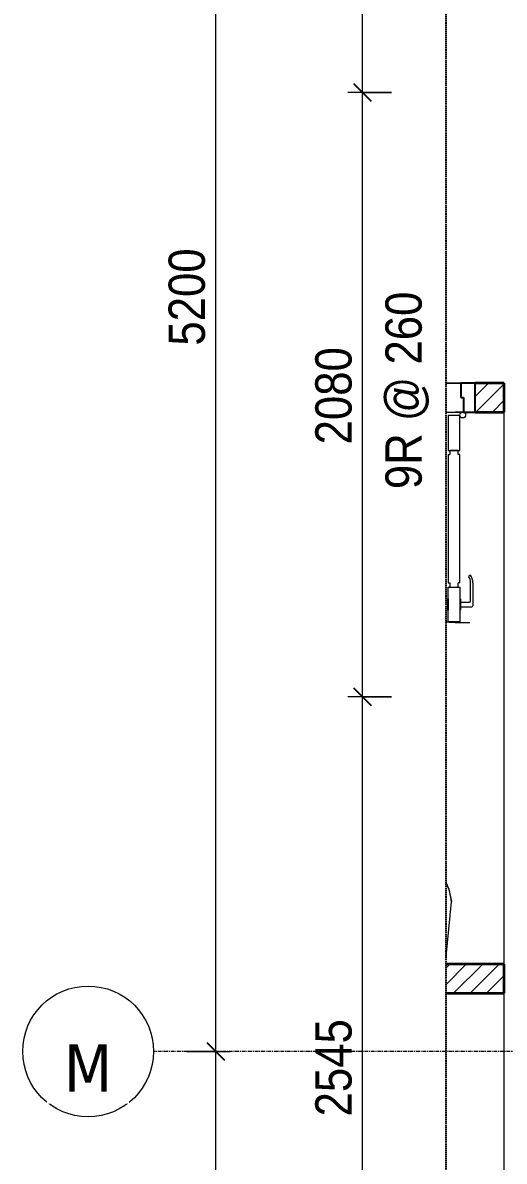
# Model space of a CAD drawing. Header units: millimetres. Extents: x 39389 to 101854, y -4225 to 80933.
# Drawn here: x 49013 to 50670, y 72659 to 76577 of the extents above; entities that cross this region are included whole.
import ezdxf

# ---------------------------------------------------------------- set-up
doc = ezdxf.new("R2010")
doc.units = ezdxf.units.MM
for name, pattern in [('Dash - Tight', [4.5, 3, -1.5]), ('Grid Line', [22.225, 12.7, -3.175, 3.175, -3.175]), ('Hidden', [7.14375, 4.7625, -2.38125])]:
    doc.linetypes.add(name, pattern=pattern)
for name, color, linetype, lineweight in [('0-2', 250, 'Continuous', 5), ('A-ANNO-DIMS', 211, 'Continuous', 9), ('A-ANNO-DIMS-50', 211, 'Continuous', 9), ('A-DETL-GENF-1', 92, 'Dash - Tight', 18), ('A-DETL-GENF-3', 92, 'Hidden', 25), ('A-DETL-GENF-4', 250, 'Continuous', 18), ('A-DOOR-1', 253, 'Continuous', 18), ('A-DOOR-2', 250, 'Continuous', 18), ('A-DOOR-3', 10, 'Continuous', 25), ('A-FLOR-1', 250, 'Continuous', 18), ('A-WALL-2', 7, 'Continuous', 35), ('A-WALL-PATT-2', 254, 'Continuous', 18), ('P-SANR-FIXT-1', 253, 'Continuous', 18), ('S-GRID-1', 1, 'Grid Line', 9), ('S-GRID-IDEN', 1, 'Continuous', 9)]:
    doc.layers.add(name, color=color, linetype=linetype, lineweight=lineweight)
doc.styles.add('Tahoma_B', font='tahomabd.ttf', dxfattribs={"height": 162.5})
doc.styles.add('UTM Avo', font='', dxfattribs={"width": 0.9, "height": 125})
doc.styles.get('UTM Avo').set_extended_font_data('UTM Avo')
doc.dimstyles.new('1_Dim_chi_tiet_2_5', dxfattribs={"dimscale": 304.8, "dimtxt": 124.912619, "dimasz": 0.19685, "dimexe": 0.164042, "dimexo": 0.0625, "dimgap": 0.016404, "dimtad": 1, "dimdec": 0, "dimrnd": 5, "dimzin": 0, "dimdsep": 46, "dimtxsty": 'UTM Avo', "dimblk1": 'OBLIQUE', "dimblk2": 'OBLIQUE', "dimsah": 1, "dimcen": 0.09, "dimdle": 0.164042, "dimazin": 0, "dimtfac": 1, "dimtdec": 4, "dimtix": 1, "dimtmove": 0, "dimatfit": 3, "dimfxl": 0.328084, "dimfxlon": 1, "dimtvp": 1, "dimtolj": 1, "dimtzin": 0, "dimarcsym": 2})
pattern_1 = [(45, (0, 0), (-28.284271, 28.284271), [])]

# ---------------------------------------------------------------- blocks, each defined once
blk = doc.blocks.new('DOOR_CW_01 CANH MO-PANEL KINH - DIG_02-800x2200-CỬA NHÔM KÍNH-400864-TKCS_THANG BỘ TB1 - MẶT BẰNG TẦNG 1')
at = {"layer": 'A-DETL-GENF-4'}
for p, q in [((-347, 772), (-307, 772)), ((-347, 652), (-347, 772)), ((-307, 772), (-307, 652)), ((-392, 637), (-392, 716.5)), ((-349, 720.5), (-388, 720.5)), ((-349, 731.8), (-347, 731.8)), ((-349, 692.2), (-349, 731.8)), ((-347, 692.2), (-347, 731.8)), ((-307, 692.2), (-307, 731.8)), ((-305, 731.8), (-307, 731.8)), ((-305, 692.2), (-305, 731.8)), ((-305, 720.5), (-300.1, 720.5)), ((-384, 699.5), (-384, 637)), ((-349, 703.5), (-380, 703.5)), ((-347, 692.2), (-349, 692.2)), ((-307, 692.2), (-305, 692.2)), ((-305, 703.5), (-300.1, 703.5)), ((-307, 652), (-347, 652)), ((-347, 638), (-341, 638)), ((-347, 638), (-347, 196)), ((-313, 652), (-341, 652)), ((-341, 652), (-341, 638)), ((-313, 638), (-313, 652)), ((-307, 638), (-313, 638)), ((-307, 196), (-307, 638)), ((-383.9, 611.2), (-377.3, 615.8)), ((-347, 196), (-341, 196)), ((-341, 196), (-341, 182)), ((-307, 196), (-313, 196)), ((-313, 182), (-313, 196)), ((-307, 182), (-347, 182)), ((-347, 182), (-347, 62)), ((-341, 182), (-313, 182)), ((-307, 62), (-307, 182)), ((-347, 62), (-307, 62))]:
    blk.add_line(p, q, dxfattribs=at)
blk.add_circle((-357, 60), 10, dxfattribs=at)
for centre, radius, start, end in [((-357, 60), 714, 85.4215, 92), ((-388, 716.5), 4, 90, 180), ((-380, 699.5), 4, 90, 180), ((-347, 637), 45, 180, 215), ((-347, 637), 37, 180, 215)]:
    blk.add_arc(centre, radius, start, end, dxfattribs=at)
at = {"layer": 'A-DOOR-2'}
blk.add_line((-357, 50), (-332, 50), dxfattribs=at)
at = {"layer": 'A-DOOR-3'}
for p, q in [((-360, 50), (-400, 50)), ((-400, 50), (-400, -50)), ((-360, 0), (-360, 50)), ((-350, 0), (-360, 0)), ((-350, -50), (-350, 0)), ((-400, -50), (-350, -50))]:
    blk.add_line(p, q, dxfattribs=at)
blk = doc.blocks.new('bonruatreo - Chậu rửa-348246-TKCS_THANG BỘ TB1 - MẶT BẰNG TẦNG 1')
at = {"layer": 'P-SANR-FIXT-1'}
blk.add_line((200.1, 16.7), (218.6, 205), dxfattribs=at)
at = {"layer": 'P-SANR-FIXT-1', "flags": 128}
blk.add_lwpolyline([(200.1, 269), (209.2, 247.9), (218.4, 206.4), (218.6, 205)], dxfattribs=at)
at = {"layer": 'P-SANR-FIXT-1'}
blk.add_arc((0, 180), 220, 6.525, 23.8541, dxfattribs=at)
blk = doc.blocks.new('NCV_TKTC_TANG 1_rvt-2-TKCS_THANG BỘ TB1 - MẶT BẰNG TẦNG 1')
at = {"layer": 'A-WALL-PATT-2'}
h = blk.add_hatch(dxfattribs=at)
h.set_pattern_fill('FP_1', color=256, style=0, pattern_type=2)
h.set_pattern_definition(pattern_1)
h.paths.add_polyline_path([(41852.6, 75236.9), (41852.6, 75336.9), (41752.6, 75336.9), (41752.6, 75236.9)])
h = blk.add_hatch(dxfattribs=at)
h.set_pattern_fill('FP_1', color=256, style=0, pattern_type=2)
h.set_pattern_definition(pattern_1)
h.paths.add_polyline_path([(41852.6, 73236.9), (41852.6, 73336.9), (41652.6, 73336.9), (41652.6, 73236.9)])
at = {"layer": 'A-FLOR-1'}
for p, q in [((41652.6, 75336.9), (41702.6, 75336.9)), ((41702.6, 75336.9), (41652.6, 75336.9)), ((41652.6, 75236.9), (41712.6, 75236.9)), ((41852.6, 73336.9), (41852.6, 75236.9)), ((41852.6, 70036.9), (41852.6, 73236.9))]:
    blk.add_line(p, q, dxfattribs=at)
at = {"layer": 'A-WALL-2'}
for p, q in [((41852.6, 75336.9), (41752.6, 75336.9)), ((41852.6, 75236.9), (41852.6, 75336.9)), ((41752.6, 75236.9), (41852.6, 75236.9)), ((41852.6, 73336.9), (41652.6, 73336.9)), ((41852.6, 73236.9), (41852.6, 73336.9)), ((41652.6, 73236.9), (41852.6, 73236.9))]:
    blk.add_line(p, q, dxfattribs=at)
at = {"layer": 'A-DOOR-1', "rotation": 180}
blk.add_blockref('DOOR_CW_01 CANH MO-PANEL KINH - DIG_02-800x2200-CỬA NHÔM KÍNH-400864-TKCS_THANG BỘ TB1 - MẶT BẰNG TẦNG 1', (41352.6, 75286.9), dxfattribs=at)
at = {"layer": 'P-SANR-FIXT-1'}
blk.add_blockref('bonruatreo - Chậu rửa-348246-TKCS_THANG BỘ TB1 - MẶT BẰNG TẦNG 1', (41452.6, 73346.9), dxfattribs=at)
blk = doc.blocks.new('BORDER VIEW - BORDER VIEW-3754246-TKCS_THANG BỘ TB1 - MẶT BẰNG TẦNG 1')
at = {"layer": 'A-DETL-GENF-3'}
blk.add_line((0, 150), (0, 9642.6), dxfattribs=at)
blk = doc.blocks.new('Grid - M_Grid Head - Circle-353313-TKCS_THANG BỘ TB1 - MẶT BẰNG TẦNG 1')
at = {"layer": 'S-GRID-IDEN'}
blk.add_circle((0, 0), 4.5, dxfattribs=at)
blk = doc.blocks.new('DIMBLOCK46-TKCS_THANG BỘ TB1 - MẶT BẰNG TẦNG 1')
at = {"layer": 'A-ANNO-DIMS-50', "lineweight": 25}
for p, q in [((50182.4, 74256.9), (50152.4, 74286.9)), ((50182.4, 74256.9), (50212.4, 74226.9)), ((50182.4, 71711.9), (50152.4, 71741.9)), ((50182.4, 71711.9), (50212.4, 71681.9))]:
    blk.add_line(p, q, dxfattribs=at)
at = {"layer": 'A-ANNO-DIMS-50'}
for p, q in [((50282.4, 74256.9), (50132.4, 74256.9)), ((50182.4, 71711.9), (50182.4, 74256.9)), ((50182.4, 74256.9), (50282.4, 74256.9)), ((50282.4, 71711.9), (50132.4, 71711.9)), ((50182.4, 71711.9), (50282.4, 71711.9))]:
    blk.add_line(p, q, dxfattribs=at)
at = {"layer": 'A-ANNO-DIMS-50', "color": 0, "insert": (50020, 72813.3), "char_height": 125, "width": 410.824, "attachment_point": 1, "rotation": 90, "line_spacing_factor": 1.110334, "style": 'UTM Avo'}
blk.add_mtext('2545', dxfattribs=at)
blk = doc.blocks.new('_Oblique')
at = {"color": 0, "linetype": 'ByBlock', "lineweight": -2}
blk.add_line((-0.5, -0.5), (0.5, 0.5), dxfattribs=at)
blk = doc.blocks.new('DIMBLOCK47-TKCS_THANG BỘ TB1 - MẶT BẰNG TẦNG 1')
at = {"layer": 'A-ANNO-DIMS-50', "lineweight": 25}
for p, q in [((50182.4, 76336.9), (50152.4, 76366.9)), ((50182.4, 76336.9), (50212.4, 76306.9)), ((50182.4, 74256.9), (50152.4, 74286.9)), ((50182.4, 74256.9), (50212.4, 74226.9))]:
    blk.add_line(p, q, dxfattribs=at)
at = {"layer": 'A-ANNO-DIMS-50'}
for p, q in [((50282.4, 76336.9), (50132.4, 76336.9)), ((50182.4, 74256.9), (50182.4, 76336.9)), ((50182.4, 76336.9), (50282.4, 76336.9)), ((50282.4, 74256.9), (50132.4, 74256.9)), ((50182.4, 74256.9), (50282.4, 74256.9))]:
    blk.add_line(p, q, dxfattribs=at)
at = {"layer": 'A-ANNO-DIMS-50', "color": 0, "char_height": 125, "attachment_point": 1, "rotation": 90, "line_spacing_factor": 1.110334, "style": 'UTM Avo'}
for s, insert, width in [('9R @ 260', (50261.3, 74971.9), 780.01), ('2080', (50020, 75125.8), 410.824)]:
    blk.add_mtext(s, dxfattribs=dict(at, insert=insert, width=width))
blk = doc.blocks.new('DIMBLOCK48-TKCS_THANG BỘ TB1 - MẶT BẰNG TẦNG 1')
at = {"layer": 'A-ANNO-DIMS-50', "lineweight": 25}
for p, q in [((50182.4, 78034.9), (50152.4, 78064.9)), ((50182.4, 78034.9), (50212.4, 78004.9)), ((50182.4, 76336.9), (50152.4, 76366.9)), ((50182.4, 76336.9), (50212.4, 76306.9))]:
    blk.add_line(p, q, dxfattribs=at)
at = {"layer": 'A-ANNO-DIMS-50'}
for p, q in [((50282.4, 78034.9), (50132.4, 78034.9)), ((50182.4, 76336.9), (50182.4, 78034.9)), ((50182.4, 78034.9), (50282.4, 78034.9)), ((50282.4, 76336.9), (50132.4, 76336.9)), ((50182.4, 76336.9), (50282.4, 76336.9))]:
    blk.add_line(p, q, dxfattribs=at)
at = {"layer": 'A-ANNO-DIMS-50', "color": 0, "insert": (50020, 77014.7), "char_height": 125, "width": 410.824, "attachment_point": 1, "rotation": 90, "line_spacing_factor": 1.110334, "style": 'UTM Avo'}
blk.add_mtext('1700', dxfattribs=at)
blk = doc.blocks.new('DIMBLOCK62-TKCS_THANG BỘ TB1 - MẶT BẰNG TẦNG 1')
at = {"layer": 'A-ANNO-DIMS-50', "lineweight": 25}
for p, q in [((49677.4, 73036.9), (49647.4, 73066.9)), ((49677.4, 73036.9), (49707.4, 73006.9)), ((49677.4, 71511.9), (49647.4, 71541.9)), ((49677.4, 71511.9), (49707.4, 71481.9))]:
    blk.add_line(p, q, dxfattribs=at)
at = {"layer": 'A-ANNO-DIMS-50'}
for p, q in [((49577.4, 73036.9), (49727.4, 73036.9)), ((49677.4, 73036.9), (49577.4, 73036.9)), ((49677.4, 71511.9), (49677.4, 73036.9)), ((49777.4, 71511.9), (49627.4, 71511.9)), ((49677.4, 71511.9), (49777.4, 71511.9))]:
    blk.add_line(p, q, dxfattribs=at)
at = {"layer": 'A-ANNO-DIMS-50', "color": 0, "insert": (49515, 72103.2), "char_height": 125, "width": 410.824, "attachment_point": 1, "rotation": 90, "line_spacing_factor": 1.110334, "style": 'UTM Avo'}
blk.add_mtext('1525', dxfattribs=at)
blk = doc.blocks.new('DIMBLOCK63-TKCS_THANG BỘ TB1 - MẶT BẰNG TẦNG 1')
at = {"layer": 'A-ANNO-DIMS-50'}
for p, q in [((49677.4, 73036.9), (49677.4, 78286.9)), ((49577.4, 78236.9), (49727.4, 78236.9)), ((49677.4, 78236.9), (49577.4, 78236.9)), ((49577.4, 73036.9), (49727.4, 73036.9)), ((49677.4, 73036.9), (49577.4, 73036.9))]:
    blk.add_line(p, q, dxfattribs=at)
at = {"layer": 'A-ANNO-DIMS-50', "lineweight": 25}
for p, q in [((49677.4, 78236.9), (49647.4, 78266.9)), ((49677.4, 78236.9), (49707.4, 78206.9)), ((49677.4, 73036.9), (49647.4, 73066.9)), ((49677.4, 73036.9), (49707.4, 73006.9))]:
    blk.add_line(p, q, dxfattribs=at)
at = {"layer": 'A-ANNO-DIMS-50', "color": 0, "insert": (49515, 75465.7), "char_height": 125, "width": 410.824, "attachment_point": 1, "rotation": 90, "line_spacing_factor": 1.110334, "style": 'UTM Avo'}
blk.add_mtext('5200', dxfattribs=at)

msp = doc.modelspace()

# ---------------------------------------------------------------- linework, layer by layer
at = {"layer": 'S-GRID-1'}
msp.add_line((50713.1, 73036.9), (49463.1, 73036.9), dxfattribs=at)

# ---------------------------------------------------------------- block references
at = {"layer": '0-2'}
msp.add_blockref('NCV_TKTC_TANG 1_rvt-2-TKCS_THANG BỘ TB1 - MẶT BẰNG TẦNG 1', (8817.9, 0), dxfattribs=at)
at = {"layer": 'A-DETL-GENF-1'}
msp.add_blockref('BORDER VIEW - BORDER VIEW-3754246-TKCS_THANG BỘ TB1 - MẶT BẰNG TẦNG 1', (50470.5, 69536.9), dxfattribs=at)
at = {"layer": 'S-GRID-IDEN', "xscale": 49.99999999999998, "yscale": 49.99999999999998, "zscale": 49.99999999999998, "rotation": 89.99999999999987}
msp.add_blockref('Grid - M_Grid Head - Circle-353313-TKCS_THANG BỘ TB1 - MẶT BẰNG TẦNG 1', (49238.1, 73036.9), dxfattribs=at)

# ---------------------------------------------------------------- dimensions: what is measured, and where the dimension line sits
at = {"layer": 'A-ANNO-DIMS'}
for base, p1, p2, override, picture, middle in [((49677.4, 78236.9), (49577.4, 73036.9), (49577.4, 78236.9), {"dimpost": '<>', "dimfxl": 5200.050696}, 'DIMBLOCK63-TKCS_THANG BỘ TB1 - MẶT BẰNG TẦNG 1', (49607.7, 75636.9)), ((50182.4, 78034.9), (50282.4, 76336.9), (50282.4, 78034.9), {"dimpost": '<>', "dimfxl": 1697.947524}, 'DIMBLOCK48-TKCS_THANG BỘ TB1 - MẶT BẰNG TẦNG 1', (50112.7, 77185.9)), ((50182.4, 74256.9), (50282.4, 71711.9), (50282.4, 74256.9), {"dimpost": '<>', "dimfxl": 2545}, 'DIMBLOCK46-TKCS_THANG BỘ TB1 - MẶT BẰNG TẦNG 1', (50112.7, 72984.4)), ((49677.4, 73036.9), (49777.4, 71511.9), (49577.4, 73036.9), {"dimpost": '<>', "dimfxl": 1538.008576}, 'DIMBLOCK62-TKCS_THANG BỘ TB1 - MẶT BẰNG TẦNG 1', (49607.7, 72274.4))]:
    dim = msp.add_linear_dim(base=base, p1=p1, p2=p2, angle=90, dimstyle='1_Dim_chi_tiet_2_5', override=override, dxfattribs=at)
    dim.commit()
    dim.dimension.update_dxf_attribs({"geometry": picture, "text_midpoint": middle})
dim = msp.add_linear_dim(base=(50182.4, 76336.9), p1=(50282.4, 74256.9), p2=(50282.4, 76336.9), angle=90, text='<>\\X9R @ 260', dimstyle='1_Dim_chi_tiet_2_5', override={"dimpost": '<>', "dimfxl": 2080}, dxfattribs=at)
dim.commit()
dim.dimension.update_dxf_attribs({"geometry": 'DIMBLOCK47-TKCS_THANG BỘ TB1 - MẶT BẰNG TẦNG 1', "text_midpoint": (50182.4, 75296.9)})

# ---------------------------------------------------------------- next in the draw order: texts
at = {"layer": 'S-GRID-IDEN', "insert": (49237.7, 72979.6), "char_height": 162.5, "width": 202, "attachment_point": 5, "line_spacing_factor": 0.996129, "style": 'Tahoma_B', "bg_fill": 3, "box_fill_scale": 1.25, "bg_fill_color": 256, "bg_fill_true_color": 13158600, "bg_fill_transparency": 0}
msp.add_mtext('\\pt634.99962,1269.99925,1905.0005,2540.00013,3174.99975,3809.99937,4445.00062,5080.00025,5714.99987,6349.9995,6985.00075,7620.00037,8255,8889.99962,9524.99925,10160.0005,10795.00013,11429.99975,12064.99938,12700.00063,13335.00025,13969.99988,14604.9995,15240.00075,15875.00038,16510,17144.99963,17779.99925,18415.0005,19050.00013,19684.99975,20319.99938;M', dxfattribs=at)

doc.saveas('drawing.dxf')
